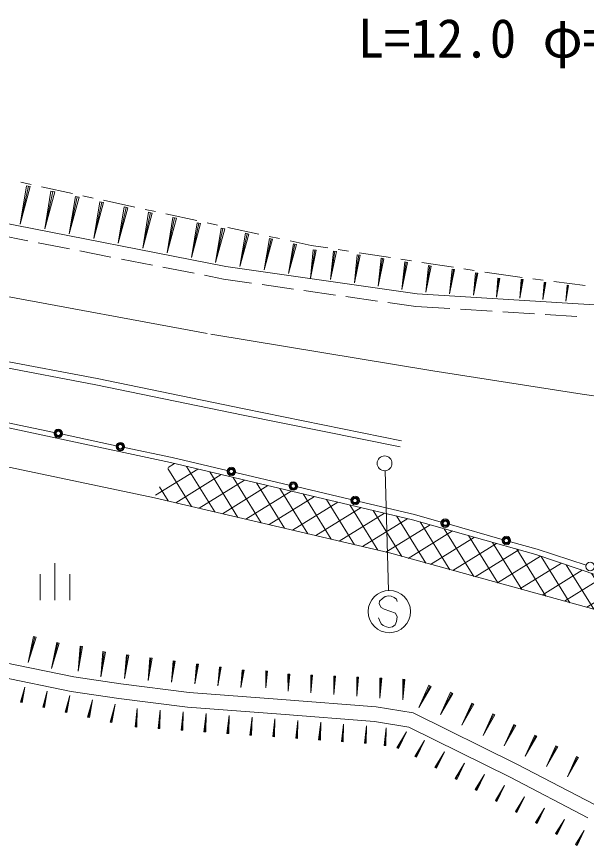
# Model space of a CAD drawing. Units: millimetres, scale not verified. Extents: x 40000 to 680000, y 20000 to 380000.
# Drawn here: x 132098 to 158991, y 254348 to 293489 of the extents above; entities that cross this region are included whole.
import ezdxf
from ezdxf.enums import TextEntityAlignment as Align

# ---------------------------------------------------------------- set-up
doc = ezdxf.new("R2010")
doc.units = ezdxf.units.MM
doc.header["$LTSCALE"] = 1000
doc.linetypes.add('CHAIN', pattern=[18.5, 12, -1.5, 3.5, -1.5])
for name, color, linetype, lineweight in [('M-BMK', 2, 'CHAIN', 13), ('M-STR-HTXT', 7, 'Continuous', 13), ('M-STR-STRC', 7, 'Continuous', 13), ('M-WORK', 1, 'Continuous', 13)]:
    doc.layers.add(name, color=color, linetype=linetype, lineweight=lineweight)
doc.styles.add('ＭＳ ゴシック', font='')
doc.styles.get('ＭＳ ゴシック').set_extended_font_data('MS Gothic')

msp = doc.modelspace()

# ---------------------------------------------------------------- hatches: boundary and pattern name
at = {"layer": 'M-WORK'}
h = msp.add_hatch(dxfattribs=at)
h.set_pattern_fill('USER', color=256, style=0, pattern_type=2)
h.set_pattern_definition([(31.7248, (140746, 271233), (-420.672, 680.467), []), (121.7248, (140746, 271233), (-680.467, -420.672), [])])
h.paths.add_polyline_path([(139361, 272425), (150783, 269730), (156607, 268082), (161579, 266406), (163999, 265263), (164426, 264107), (149255, 268265), (138608, 270767)])

# ---------------------------------------------------------------- linework, layer by layer
at = {"layer": 'M-BMK'}
msp.add_lwpolyline([(72217, 297625), (81366, 294286), (92036, 290776), (102405, 287614), (115000, 284114), (122419, 282259), (129300, 280704), (141267, 278490), (151738, 276755), (158785, 275658), (165087, 274700), (169277, 274075)], dxfattribs=at)
at = {"layer": 'M-STR-STRC'}
for p, q in [((131326, 274384), (133869, 273844)), ((134260, 273761), (136804, 273221)), ((137195, 273138), (139439, 272662)), ((139439, 272662), (142039, 272051)), ((149653, 266390), (149494, 272044)), ((142429, 271960), (144960, 271366)), ((145349, 271275), (147880, 270681)), ((148270, 270589), (150871, 269979)), ((150871, 269979), (152135, 269620)), ((152520, 269511), (155021, 268800)), ((155406, 268691), (156671, 268332)), ((156671, 268332), (158976, 267581)), ((149233, 265877), (149217, 265764)), ((149361, 266016), (149233, 265877)), ((149492, 266109), (149361, 266016)), ((149658, 266142), (149492, 266109)), ((149774, 266126), (149658, 266142)), ((149918, 266054), (149774, 266126)), ((150028, 265979), (149918, 266054)), ((150063, 265868), (150028, 265979)), ((149217, 265764), (149302, 265581)), ((149302, 265581), (149453, 265508)), ((149453, 265508), (149986, 265320)), ((149219, 264989), (149180, 265099)), ((149303, 264811), (149219, 264989)), ((149986, 265320), (150066, 265147)), ((150066, 265147), (150036, 264920)), ((149406, 264738), (149303, 264811)), ((149553, 264663), (149406, 264738)), ((149673, 264646), (149553, 264663)), ((149840, 264675), (149673, 264646)), ((149965, 264771), (149840, 264675)), ((150036, 264920), (149965, 264771))]:
    msp.add_line(p, q, dxfattribs=at)
for centre, radius in [((134065, 273803), 200), ((134065, 273803), 160), ((134065, 273803), 120), ((134065, 273803), 100), ((136999, 273180), 200), ((136999, 273180), 160), ((136999, 273180), 120), ((136999, 273180), 100), ((149465, 272392), 350), ((142234, 272006), 200), ((142234, 272006), 160), ((142234, 272006), 120), ((142234, 272006), 100), ((145155, 271320), 200), ((145155, 271320), 160), ((145155, 271320), 120), ((145155, 271320), 100), ((148075, 270635), 200), ((148075, 270635), 160), ((148075, 270635), 120), ((148075, 270635), 100), ((152328, 269565), 200), ((152328, 269565), 160), ((152328, 269565), 120), ((152328, 269565), 100), ((155214, 268746), 200), ((155214, 268746), 160), ((155214, 268746), 120), ((155214, 268746), 100), ((159166, 267519), 200), ((149690, 265391), 1000)]:
    msp.add_circle(centre, radius, dxfattribs=at)
at = {"layer": 'M-WORK'}
for p, q in [((132564, 285502), (132264, 283689)), ((132654, 285482), (132264, 283689)), ((132744, 285463), (132264, 283689)), ((132300, 285662), (132788, 285555)), ((132564, 285502), (132744, 285463)), ((133277, 285449), (134743, 285130)), ((133722, 285250), (133426, 283461)), ((133811, 285231), (133426, 283461)), ((133899, 285212), (133426, 283461)), ((133722, 285250), (133899, 285212)), ((134877, 284999), (134585, 283234)), ((134965, 284980), (134585, 283234)), ((135052, 284961), (134585, 283234)), ((134877, 284999), (135052, 284961)), ((135231, 285024), (135720, 284918)), ((136030, 284748), (135742, 283007)), ((136116, 284729), (135742, 283007)), ((136203, 284710), (135742, 283007)), ((136030, 284748), (136203, 284710)), ((136208, 284812), (137674, 284493)), ((137181, 284498), (136896, 282781)), ((137266, 284479), (136896, 282781)), ((137351, 284461), (136896, 282781)), ((137181, 284498), (137351, 284461)), ((138329, 284248), (138049, 282555)), ((138413, 284230), (138049, 282555)), ((138497, 284211), (138049, 282555)), ((138163, 284386), (138651, 284280)), ((138329, 284248), (138497, 284211)), ((139140, 284174), (140606, 283855)), ((129890, 284052), (141970, 281685)), ((139475, 283999), (139198, 282330)), ((139557, 283981), (139198, 282330)), ((139640, 283963), (139198, 282330)), ((139475, 283999), (139640, 283963)), ((140618, 283750), (140346, 282105)), ((140700, 283732), (140346, 282105)), ((140781, 283715), (140346, 282105)), ((140618, 283750), (140781, 283715)), ((141094, 283749), (141583, 283642)), ((141759, 283502), (141491, 281881)), ((141839, 283484), (141491, 281881)), ((141920, 283467), (141491, 281881)), ((141759, 283502), (141920, 283467)), ((142071, 283536), (143537, 283217)), ((131155, 283193), (132627, 282904)), ((142900, 283254), (142640, 281690)), ((142977, 283237), (142640, 281690)), ((143054, 283220), (142640, 281690)), ((142900, 283254), (143054, 283220)), ((144035, 283007), (143790, 281526)), ((144109, 282991), (143790, 281526)), ((144026, 283111), (144514, 283005)), ((144035, 283007), (144182, 282975)), ((133117, 282808), (134589, 282520)), ((144182, 282975), (143790, 281526)), ((145163, 282761), (144931, 281363)), ((145232, 282746), (144931, 281363)), ((145301, 282731), (144931, 281363)), ((145003, 282898), (146000, 282681)), ((145163, 282761), (145301, 282731)), ((146000, 282681), (146781, 282561)), ((135080, 282424), (136552, 282135)), ((146100, 282475), (145963, 281137)), ((146167, 282465), (145963, 281137)), ((146233, 282454), (145963, 281137)), ((146100, 282475), (146233, 282454)), ((147056, 282418), (146918, 281080)), ((147122, 282408), (146918, 281080)), ((147189, 282397), (146918, 281080)), ((147056, 282418), (147189, 282397)), ((147275, 282485), (147769, 282409)), ((148178, 282245), (148041, 280919)), ((148244, 282235), (148041, 280919)), ((148309, 282225), (148041, 280919)), ((148178, 282245), (148309, 282225)), ((148263, 282333), (149746, 282105)), ((137043, 282039), (138515, 281751)), ((149298, 282073), (149163, 280759)), ((149363, 282063), (149163, 280759)), ((149429, 282053), (149163, 280759)), ((149298, 282073), (149429, 282053)), ((150240, 282029), (150734, 281953)), ((150418, 281901), (150284, 280599)), ((150482, 281891), (150284, 280599)), ((150547, 281881), (150284, 280599)), ((150418, 281901), (150547, 281881)), ((151228, 281877), (152711, 281649)), ((139005, 281655), (140477, 281366)), ((141970, 281685), (150998, 280396)), ((151537, 281728), (151408, 280470)), ((151600, 281719), (151408, 280470)), ((151662, 281709), (151408, 280470)), ((151537, 281728), (151662, 281709)), ((152656, 281556), (152536, 280399)), ((152713, 281548), (152536, 280399)), ((152770, 281539), (152536, 280399)), ((152656, 281556), (152770, 281539)), ((153205, 281573), (153699, 281497)), ((140968, 281270), (141869, 281093)), ((141869, 281093), (143186, 280905)), ((153764, 281386), (153655, 280329)), ((153816, 281378), (153655, 280329)), ((153869, 281370), (153655, 280329)), ((153764, 281386), (153869, 281370)), ((154194, 281421), (154974, 281301)), ((154816, 281129), (154746, 280243)), ((154860, 281124), (154746, 280243)), ((154904, 281118), (154746, 280243)), ((154816, 281129), (154904, 281118)), ((154974, 281301), (155964, 281173)), ((155919, 281078), (155849, 280191)), ((155963, 281072), (155849, 280191)), ((156007, 281067), (155849, 280191)), ((155919, 281078), (156007, 281067)), ((156460, 281109), (156956, 281045)), ((143681, 280835), (145166, 280623)), ((157002, 280938), (156938, 280123)), ((157043, 280933), (156938, 280123)), ((157083, 280928), (156938, 280123)), ((157002, 280938), (157083, 280928)), ((157451, 280981), (158939, 280789)), ((158079, 280799), (158020, 280055)), ((158116, 280794), (158020, 280055)), ((158153, 280790), (158020, 280055)), ((158079, 280799), (158153, 280790)), ((145661, 280552), (147146, 280340)), ((147641, 280269), (149126, 280057)), ((150998, 280396), (169968, 279204)), ((149621, 279987), (150937, 279799)), ((150937, 279799), (152552, 279697)), ((153051, 279666), (154548, 279572)), ((155047, 279540), (156545, 279446)), ((157044, 279415), (158541, 279321)), ((130949, 277338), (135896, 276398)), ((130893, 277043), (135837, 276104)), ((135896, 276398), (142845, 274962)), ((135837, 276104), (142785, 274668)), ((142845, 274962), (150262, 273459)), ((142785, 274668), (150202, 273165)), ((133908, 265933), (133908, 267683)), ((133208, 265933), (133208, 267158)), ((134608, 265933), (134608, 267158)), ((132901, 264215), (132652, 262984)), ((132901, 264215), (133023, 264184)), ((132962, 264199), (132652, 262984)), ((133023, 264184), (132652, 262984)), ((133991, 263937), (133740, 262697)), ((134052, 263921), (133740, 262697)), ((134114, 263905), (133740, 262697)), ((133991, 263937), (134114, 263905)), ((135094, 263759), (134998, 262576)), ((135153, 263751), (134998, 262576)), ((135212, 263743), (134998, 262576)), ((135094, 263759), (135212, 263743)), ((136172, 263498), (136075, 262315)), ((136231, 263490), (136075, 262315)), ((136289, 263482), (136075, 262315)), ((136172, 263498), (136289, 263482)), ((137284, 263351), (137192, 262230)), ((137340, 263343), (137192, 262230)), ((137395, 263336), (137192, 262230)), ((137284, 263351), (137395, 263336)), ((138390, 263204), (138303, 262144)), ((138442, 263198), (138303, 262144)), ((138495, 263191), (138303, 262144)), ((138390, 263204), (138495, 263191)), ((139489, 263059), (139408, 262060)), ((139539, 263053), (139408, 262060)), ((139589, 263046), (139408, 262060)), ((139489, 263059), (139589, 263046)), ((131494, 262992), (134803, 262313)), ((140583, 262915), (140506, 261976)), ((140630, 262908), (140506, 261976)), ((140676, 262902), (140506, 261976)), ((140583, 262915), (140676, 262902)), ((141671, 262771), (141599, 261892)), ((141714, 262765), (141599, 261892)), ((141758, 262759), (141599, 261892)), ((141671, 262771), (141758, 262759)), ((131329, 262311), (134681, 261623)), ((134803, 262313), (137017, 261984)), ((142752, 262628), (142685, 261808)), ((142793, 262622), (142685, 261808)), ((142834, 262617), (142685, 261808)), ((142752, 262628), (142834, 262617)), ((143854, 262586), (143934, 262583)), ((143854, 262586), (143858, 261785)), ((143894, 262584), (143858, 261785)), ((143934, 262583), (143858, 261785)), ((144907, 262439), (144987, 262435)), ((144907, 262439), (144911, 261638)), ((144947, 262437), (144911, 261638)), ((144987, 262435), (144911, 261638)), ((145984, 262391), (146068, 262387)), ((145984, 262391), (145989, 261555)), ((146026, 262389), (145989, 261555)), ((146068, 262387), (145989, 261555)), ((147065, 262342), (147152, 262338)), ((147065, 262342), (147069, 261472)), ((147108, 262340), (147069, 261472)), ((147152, 262338), (147069, 261472)), ((148149, 262293), (148239, 262289)), ((148149, 262293), (148154, 261389)), ((148194, 262291), (148154, 261389)), ((148239, 262289), (148154, 261389)), ((149236, 262245), (149330, 262240)), ((149236, 262245), (149241, 261306)), ((137017, 261984), (140238, 261568)), ((149283, 262243), (149241, 261306)), ((149330, 262240), (149241, 261306)), ((150327, 262196), (150424, 262191)), ((150327, 262196), (150332, 261222)), ((150376, 262194), (150332, 261222)), ((150424, 262191), (150332, 261222)), ((151560, 261912), (151085, 260854)), ((151612, 261885), (151085, 260854)), ((151663, 261859), (151085, 260854)), ((151560, 261912), (151663, 261859)), ((132289, 261111), (132487, 261829)), ((132325, 261103), (132487, 261829)), ((132362, 261095), (132487, 261829)), ((133340, 260877), (133546, 261628)), ((133378, 260869), (133546, 261628)), ((133415, 260861), (133546, 261628)), ((134681, 261623), (136920, 261291)), ((140238, 261568), (144621, 261239)), ((152584, 261581), (152109, 260523)), ((152636, 261555), (152109, 260523)), ((152688, 261529), (152109, 260523)), ((152584, 261581), (152688, 261529)), ((132362, 261095), (132289, 261111)), ((134393, 260643), (134609, 261426)), ((134433, 260634), (134609, 261426)), ((134472, 260626), (134609, 261426)), ((135450, 260408), (135675, 261223)), ((135491, 260399), (135675, 261223)), ((135533, 260390), (135675, 261223)), ((136920, 261291), (140167, 260871)), ((144621, 261239), (149069, 260888)), ((153579, 261073), (153111, 260032)), ((153579, 261073), (153681, 261022)), ((133415, 260861), (133340, 260877)), ((136510, 260173), (136744, 261020)), ((136553, 260163), (136744, 261020)), ((136596, 260154), (136744, 261020)), ((137689, 259946), (137796, 260821)), ((137733, 259943), (137796, 260821)), ((137777, 259940), (137796, 260821)), ((138774, 259869), (138879, 260733)), ((138817, 259866), (138879, 260733)), ((138861, 259863), (138879, 260733)), ((140167, 260871), (144567, 260541)), ((149069, 260888), (150822, 260603)), ((153630, 261048), (153111, 260032)), ((153681, 261022), (153111, 260032)), ((134472, 260626), (134393, 260643)), ((135533, 260390), (135450, 260408)), ((139858, 259792), (139962, 260651)), ((139901, 259789), (139962, 260651)), ((139944, 259786), (139962, 260651)), ((140941, 259715), (141045, 260570)), ((140984, 259712), (141045, 260570)), ((141027, 259709), (141045, 260570)), ((142024, 259638), (142128, 260488)), ((142067, 259635), (142128, 260488)), ((142110, 259632), (142128, 260488)), ((143107, 259561), (143210, 260407)), ((143149, 259558), (143210, 260407)), ((143192, 259555), (143210, 260407)), ((144189, 259484), (144291, 260325)), ((144231, 259481), (144291, 260325)), ((144274, 259478), (144291, 260325)), ((144567, 260541), (148986, 260193)), ((150822, 260603), (155709, 258193)), ((154572, 260566), (154112, 259542)), ((154622, 260541), (154112, 259542)), ((154672, 260515), (154112, 259542)), ((154572, 260566), (154672, 260515)), ((136596, 260154), (136510, 260173)), ((137777, 259940), (137689, 259946)), ((145271, 259407), (145373, 260244)), ((145313, 259404), (145373, 260244)), ((145355, 259401), (145373, 260244)), ((146352, 259330), (146453, 260162)), ((146394, 259327), (146453, 260162)), ((146436, 259324), (146453, 260162)), ((147433, 259253), (147534, 260081)), ((147475, 259250), (147534, 260081)), ((147516, 259247), (147534, 260081)), ((148513, 259176), (148614, 260000)), ((148555, 259173), (148614, 260000)), ((148596, 259170), (148614, 260000)), ((148986, 260193), (150607, 259929)), ((149444, 259073), (149545, 259897)), ((149486, 259070), (149545, 259897)), ((149527, 259067), (149545, 259897)), ((150607, 259929), (155392, 257569)), ((155563, 260060), (155111, 259053)), ((155612, 260035), (155111, 259053)), ((155661, 260010), (155111, 259053)), ((155563, 260060), (155661, 260010)), ((138861, 259863), (138774, 259869)), ((139944, 259786), (139858, 259792)), ((141027, 259709), (140941, 259715)), ((142110, 259632), (142024, 259638)), ((143192, 259555), (143107, 259561)), ((150043, 258964), (150502, 259709)), ((150081, 258943), (150502, 259709)), ((150119, 258922), (150502, 259709)), ((156553, 259555), (156108, 258565)), ((156601, 259530), (156108, 258565)), ((156649, 259506), (156108, 258565)), ((156553, 259555), (156649, 259506)), ((144274, 259478), (144189, 259484)), ((145355, 259401), (145271, 259407)), ((146436, 259324), (146352, 259330)), ((147516, 259247), (147433, 259253)), ((148596, 259170), (148513, 259176)), ((150891, 258555), (151350, 259300)), ((150929, 258534), (151350, 259300)), ((150967, 258513), (151350, 259300)), ((149527, 259067), (149444, 259073)), ((150119, 258922), (150043, 258964)), ((151843, 258032), (152296, 258766)), ((151881, 258011), (152296, 258766)), ((151919, 257990), (152296, 258766)), ((157541, 259050), (157104, 258077)), ((157588, 259026), (157104, 258077)), ((157636, 259002), (157104, 258077)), ((157541, 259050), (157636, 259002)), ((150967, 258513), (150891, 258555)), ((158527, 258547), (158098, 257590)), ((158574, 258523), (158098, 257590)), ((158620, 258499), (158098, 257590)), ((158527, 258547), (158620, 258499)), ((151919, 257990), (151843, 258032)), ((152795, 257509), (153241, 258233)), ((152832, 257489), (153241, 258233)), ((152869, 257468), (153241, 258233)), ((155709, 258193), (159369, 256275)), ((153745, 256987), (154185, 257701)), ((153782, 256967), (154185, 257701)), ((153819, 256947), (154185, 257701)), ((155392, 257569), (159057, 255649)), ((152869, 257468), (152795, 257509)), ((154695, 256466), (155129, 257170)), ((154731, 256446), (155129, 257170)), ((154767, 256426), (155129, 257170)), ((153819, 256947), (153745, 256987)), ((154767, 256426), (154695, 256466)), ((155643, 255945), (156071, 256639)), ((155679, 255925), (156071, 256639)), ((155714, 255906), (156071, 256639)), ((156590, 255424), (157012, 256108)), ((156626, 255405), (157012, 256108)), ((156661, 255386), (157012, 256108)), ((155714, 255906), (155643, 255945)), ((156661, 255386), (156590, 255424)), ((157537, 254905), (157952, 255578)), ((157571, 254886), (157952, 255578)), ((157606, 254867), (157952, 255578)), ((157606, 254867), (157537, 254905)), ((158482, 254386), (158891, 255049)), ((158516, 254367), (158891, 255049)), ((158550, 254348), (158891, 255049)), ((158550, 254348), (158482, 254386))]:
    msp.add_line(p, q, dxfattribs=at)
for points in [[(69956, 291923), (88706, 285380), (96099, 282880), (101001, 281285), (104760, 280168), (108748, 279140), (128613, 274725), (139361, 272425), (150783, 269730), (156607, 268082), (161579, 266406), (163999, 265263), (167022, 257079)], [(69485, 290736), (81567, 286403), (99118, 280473), (103931, 279011), (110606, 277096), (116456, 275580), (130896, 272389), (138608, 270767), (149697, 268161), (164426, 264107)]]:
    msp.add_lwpolyline(points, dxfattribs=at)

# ---------------------------------------------------------------- texts
at = {"layer": 'M-STR-HTXT', "style": 'ＭＳ ゴシック'}
msp.add_text('L=12.0 φ=100', height=1833, dxfattribs=at).set_placement((156000, 291000), align=Align.BOTTOM_CENTER)

doc.saveas('drawing.dxf')
